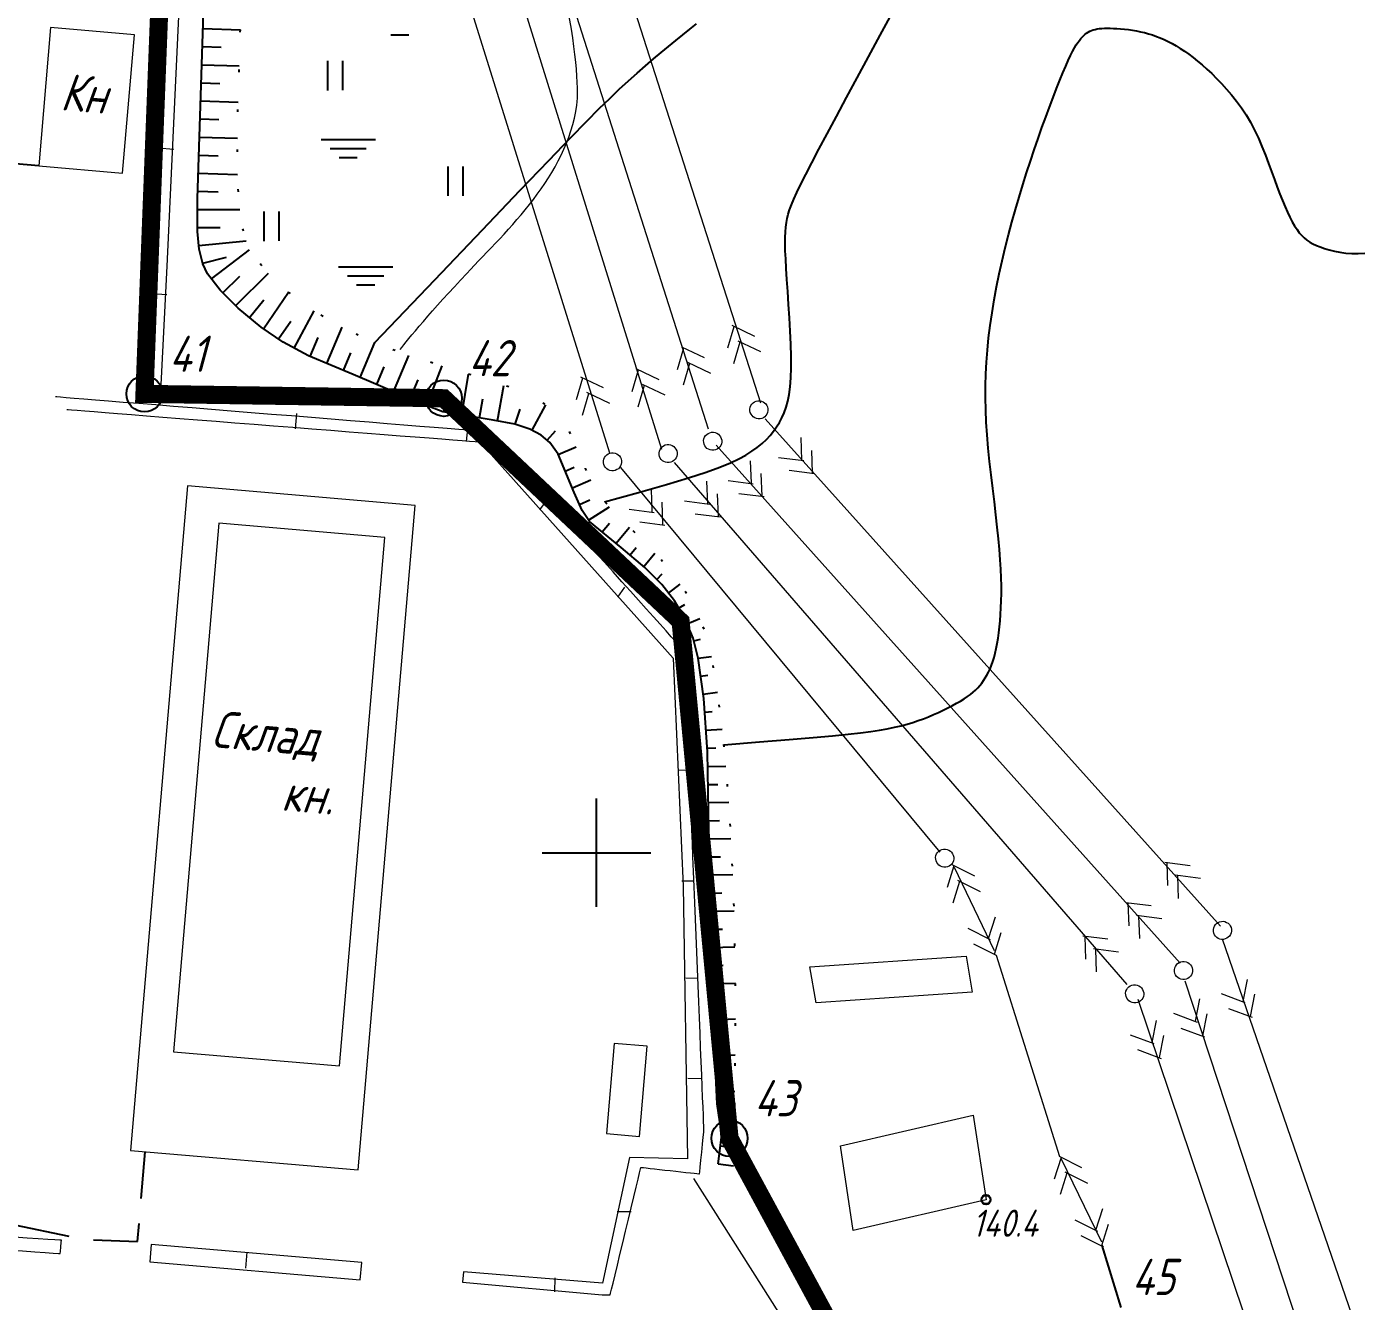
# Model space of a CAD drawing. Header units: millimetres. Extents: x 0 to 841, y 0 to 594.
# Drawn here: x 690.7 to 744.4, y 244.1 to 295.3 of the extents above; entities that cross this region are included whole.
import ezdxf
from ezdxf.lldxf.tags import DXFTag

# ---------------------------------------------------------------- set-up
doc = ezdxf.new("R2010")
doc.units = ezdxf.units.MM
doc.linetypes.add('AHIDDEN4', pattern=[7, 5, -2])
doc.linetypes.add('KONTUR', pattern=[1.5, 0, -1.5])
for name, color, linetype in [('00_доповнення_топоплан', 7, 'Continuous'), ('01_Земельний_відвід_існуючий', 7, 'Continuous'), ('0_завод', 7, 'Continuous'), ('CONT-MNR', 7, 'Continuous'), ('кресты', 7, 'Continuous'), ('НАДЗЕМКА', 7, 'Continuous'), ('ПИКЕТЫ', 7, 'Continuous'), ('РЕЛЬЕФ', 7, 'Continuous')]:
    doc.layers.add(name, color=color, linetype=linetype)
doc.styles.add('Такие дела', font='GOST_A.TTF', dxfattribs={"oblique": 15})
tags = doc.linetypes.add('New Line8', pattern=[0.5, 0.2, -0.3]).pattern_tags.tags
tags[6:7] = [DXFTag(74, 4), DXFTag(75, 0), DXFTag(340, '0'), DXFTag(46, 1.0), DXFTag(50, 0.0), DXFTag(44, 0.0), DXFTag(45, 0.0)]
tags[4:5] = [DXFTag(74, 4), DXFTag(75, 0), DXFTag(340, '0'), DXFTag(46, 1.0), DXFTag(50, 0.0), DXFTag(44, 0.0), DXFTag(45, 0.0)]

msp = doc.modelspace()

# ---------------------------------------------------------------- linework, layer by layer
at = {"layer": '00_доповнення_топоплан', "color": 7, "linetype": 'Continuous', "lineweight": -3}
for p, q in [((697.778, 295.193), (699.285, 295.145)), ((697.731, 293.742), (699.236, 293.694)), ((697.684, 292.291), (699.19, 292.242)), ((697.638, 290.84), (699.163, 290.791)), ((697.591, 289.388), (699.165, 289.338)), ((697.558, 287.937), (699.261, 287.936)), ((697.613, 286.488), (699.515, 286.672)), ((698.125, 285.152), (699.644, 286.318)), ((699.093, 284.074), (700.409, 285.379)), ((700.213, 283.151), (701.219, 284.621)), ((701.438, 282.375), (702.243, 283.863)), ((702.749, 281.754), (703.363, 283.215)), ((704.087, 281.191), (704.681, 282.598)), ((705.425, 280.626), (706.036, 282.075)), ((706.765, 280.069), (707.379, 281.66)), ((708.161, 279.696), (708.432, 281.334)), ((709.592, 279.455), (709.854, 280.881)), ((710.99, 279.081), (711.534, 280.098)), ((712.031, 278.108), (712.749, 278.414)), ((712.599, 276.772), (713.343, 277.089)), ((713.244, 275.476), (714.089, 276.014)), ((714.348, 274.537), (714.891, 275.195)), ((715.466, 273.61), (715.911, 274.147)), ((716.454, 272.551), (716.922, 272.912)), ((717.202, 271.312), (717.717, 271.529)), ((717.643, 269.933), (718.173, 270.006)), ((717.841, 268.495), (718.417, 268.574)), ((717.958, 267.048), (718.613, 267.095)), ((718.03, 265.598), (718.754, 265.61)), ((718.054, 264.146), (718.88, 264.16)), ((718.078, 262.694), (718.961, 262.709)), ((718.102, 261.243), (719.034, 261.258)), ((718.129, 259.791), (719.085, 259.811)), ((718.159, 258.339), (719.114, 258.359)), ((718.189, 256.887), (719.142, 256.907)), ((718.249, 255.437), (719.142, 255.48)), ((718.319, 253.986), (719.131, 254.025)), ((718.388, 252.536), (719.121, 252.571)), ((718.556, 251.095), (719.1, 251.187)), ((718.448, 249.657), (719.068, 249.585))]:
    msp.add_line(p, q, dxfattribs=at)
at = {"layer": '00_доповнення_топоплан', "color": 3}
for p, q in [((705.313, 294.933), (706.039, 294.933)), ((702.518, 290.743), (704.696, 290.743)), ((702.881, 290.38), (704.333, 290.38)), ((703.244, 290.017), (703.97, 290.017)), ((703.22, 285.632), (705.398, 285.632)), ((703.583, 285.269), (705.035, 285.269)), ((703.946, 284.906), (704.672, 284.906))]:
    msp.add_line(p, q, dxfattribs=at)
at = {"layer": '00_доповнення_топоплан', "linetype": 'Continuous'}
for p, q in [((697.755, 294.468), (698.507, 294.444)), ((697.708, 293.017), (698.46, 292.992)), ((697.661, 291.565), (698.414, 291.541)), ((697.614, 290.114), (698.389, 290.089)), ((697.568, 288.663), (698.387, 288.636)), ((697.558, 287.211), (698.467, 287.211)), ((697.77, 285.78), (698.72, 286.023)), ((698.582, 284.589), (699.257, 285.259)), ((699.645, 283.603), (700.223, 284.308)), ((700.812, 282.741), (701.303, 283.459)), ((702.079, 282.036), (702.402, 282.802)), ((703.418, 281.473), (703.716, 282.182)), ((704.756, 280.909), (705.055, 281.617)), ((706.093, 280.344), (706.413, 281.102)), ((707.444, 279.814), (707.588, 280.683)), ((708.877, 279.577), (709.004, 280.346)), ((710.306, 279.322), (710.504, 279.932)), ((711.589, 278.68), (711.917, 279.057)), ((712.315, 277.44), (712.677, 277.594)), ((712.889, 276.107), (713.305, 276.29)), ((713.788, 275), (714.084, 275.358)), ((714.907, 274.074), (715.155, 274.373)), ((715.982, 273.1), (716.206, 273.324)), ((716.861, 271.951), (717.11, 272.096)), ((717.469, 270.638), (717.736, 270.704)), ((717.742, 269.214), (718.028, 269.253)), ((717.905, 267.772), (718.211, 267.794)), ((718.01, 266.324), (718.349, 266.348)), ((718.042, 264.872), (718.43, 264.878)), ((718.066, 263.42), (718.495, 263.427)), ((718.09, 261.969), (718.544, 261.976)), ((718.114, 260.517), (718.592, 260.527)), ((718.144, 259.065), (718.622, 259.075)), ((718.174, 257.613), (718.651, 257.623)), ((718.214, 256.162), (718.681, 256.184)), ((718.284, 254.712), (718.71, 254.732)), ((718.354, 253.261), (718.74, 253.28)), ((718.447, 251.813), (718.781, 251.861)), ((718.538, 250.377), (718.81, 250.34))]:
    msp.add_line(p, q, dxfattribs=at)
at = {"layer": '00_доповнення_топоплан', "color": 0, "linetype": 'Continuous'}
for p, q in [((702.793, 292.711), (702.793, 293.89)), ((703.381, 293.89), (703.381, 292.714)), ((707.623, 288.482), (707.623, 289.662)), ((708.211, 289.662), (708.211, 288.486)), ((700.237, 286.669), (700.237, 287.849)), ((700.825, 287.849), (700.825, 286.673))]:
    msp.add_line(p, q, dxfattribs=at)
at = {"layer": '00_доповнення_топоплан', "linetype": 'KONTUR', "flags": 128}
msp.add_lwpolyline([(719.084, 250.396), (719.117, 252.038), (719.149, 256.533), (719.072, 260.513), (718.899, 263.95), (718.645, 266.852), (718.338, 269.171), (718.047, 270.644), (717.764, 271.437), (717.356, 272.248), (716.818, 273.07), (716.127, 273.923), (715.234, 274.846), (713.892, 276.215), (713.422, 276.923), (713.129, 277.542), (712.381, 279.256), (712.031, 279.71), (711.645, 280.034), (710.945, 280.438), (710.076, 280.809), (708.857, 281.203), (705.78, 282.154), (704.283, 282.76), (703.028, 283.381), (702.041, 283.987), (701.217, 284.623), (700.407, 285.381), (699.721, 286.17), (699.578, 286.443), (699.389, 287.123), (699.238, 288.079), (699.166, 289.259), (699.162, 291.379), (699.279, 295.034), (699.571, 300.825), (700.081, 306.649), (700.107, 308.585), (700.153, 309.875), (700.063, 310.358), (699.819, 310.972), (699.493, 311.497), (699.083, 311.954), (698.577, 312.353), (697.968, 312.694), (697.215, 312.989), (696.279, 313.235), (695.07, 313.435), (693.167, 313.623), (690.345, 313.919), (685.516, 314.446), (684.307, 314.782), (683.463, 315.527), (682.109, 316.324), (680.739, 316.594), (677.25, 316.881), (673.227, 317.088), (670.407, 317.168), (668.542, 317.232), (667.582, 317.345), (666.499, 317.664), (664.523, 318.731), (661.701, 321.187), (659.407, 323.831), (657.89, 325.656), (656.041, 327.026), (652.919, 329.637), (648.702, 334.531), (645.368, 341.579), (641.446, 348.425), (638.21, 354.206), (633.618, 363.188), (629.257, 371.782), (623.011, 384.047), (616.508, 396.006), (610.848, 407.887), (606.104, 417.502), (597.869, 433.564), (587.04, 455.058), (583.333, 462.529), (583.016, 463.51), (583.587, 464.349), (584.474, 464.824), (585.741, 464.935), (587.531, 464.713), (589.432, 464.143), (595.554, 463.494), (597.845, 463.692), (599.242, 464.035)], dxfattribs=at)
at = {"layer": '00_доповнення_топоплан', "lineweight": 15}
msp.add_lwpolyline([(718.448, 249.657), (718.497, 250.077), (718.6, 250.83), (718.514, 251.346), (718.411, 252.07), (718.196, 256.542), (718.113, 260.563), (718.021, 266.176), (717.865, 268.315), (717.641, 269.943), (717.444, 270.74), (717.123, 271.501), (716.694, 272.239), (716.192, 272.89), (715.51, 273.574), (714.55, 274.371), (713.279, 275.42), (712.996, 275.864), (712.677, 276.589), (712.023, 278.126), (711.695, 278.588), (711.349, 278.889), (710.899, 279.13), (710.294, 279.326), (709.416, 279.487), (707.409, 279.82), (706.54, 280.156), (703.801, 281.311), (702.013, 282.064), (701.005, 282.609), (700.115, 283.218), (699.189, 283.977), (698.472, 284.699), (697.97, 285.354), (697.777, 285.751), (697.628, 286.337), (697.558, 287.057), (697.558, 288.376), (697.891, 298.717)], dxfattribs=at)
at = {"layer": '00_доповнення_топоплан', "color": 30, "linetype": 'Continuous'}
for points in [[(713.892, 276.215), (715.256, 276.588), (716.369, 276.905), (717.262, 277.174), (717.968, 277.402), (718.519, 277.599), (718.945, 277.773), (719.28, 277.932), (719.556, 278.084), (719.798, 278.236), (720.014, 278.39), (720.207, 278.547), (720.379, 278.707), (720.532, 278.871), (720.668, 279.04), (720.79, 279.214), (720.9, 279.394), (721, 279.582), (721.09, 279.782), (721.169, 280), (721.236, 280.243), (721.29, 280.518), (721.332, 280.828), (721.36, 281.182), (721.373, 281.585), (721.372, 282.04), (721.358, 282.535), (721.335, 283.057), (721.305, 283.592), (721.272, 284.124), (721.237, 284.639), (721.204, 285.124), (721.175, 285.565), (721.154, 285.949), (721.139, 286.281), (721.133, 286.568), (721.134, 286.817), (721.142, 287.036), (721.159, 287.231), (721.183, 287.41), (721.215, 287.579), (721.256, 287.747), (721.31, 287.924), (721.383, 288.121), (721.479, 288.349), (721.603, 288.62), (721.762, 288.945), (721.959, 289.334), (722.201, 289.799), (722.49, 290.348), (722.822, 290.974), (723.193, 291.668), (723.596, 292.42), (724.026, 293.22), (724.478, 294.058), (724.945, 294.925), (725.423, 295.811)], [(704.681, 282.598), (707.076, 285.112), (708.992, 287.121), (710.494, 288.694), (711.649, 289.899), (712.521, 290.803), (713.176, 291.474), (713.68, 291.98), (714.096, 292.387), (714.482, 292.753), (714.848, 293.092), (715.197, 293.407), (715.53, 293.699), (715.85, 293.973), (716.158, 294.231), (716.456, 294.476), (716.746, 294.711), (717.028, 294.938), (717.304, 295.16), (717.571, 295.377)], [(718.679, 266.469), (720.11, 266.579), (721.293, 266.673), (722.258, 266.754), (723.036, 266.824), (723.66, 266.886), (724.16, 266.943), (724.568, 266.997), (724.916, 267.051), (725.229, 267.107), (725.516, 267.166), (725.781, 267.228), (726.027, 267.294), (726.257, 267.362), (726.474, 267.434), (726.683, 267.51), (726.886, 267.59), (727.087, 267.674), (727.284, 267.762), (727.476, 267.852), (727.662, 267.943), (727.84, 268.036), (728.008, 268.128), (728.165, 268.22), (728.311, 268.31), (728.442, 268.398), (728.562, 268.485), (728.67, 268.571), (728.768, 268.658), (728.858, 268.747), (728.941, 268.839), (729.019, 268.936), (729.091, 269.038), (729.161, 269.146), (729.228, 269.261), (729.291, 269.384), (729.352, 269.516), (729.409, 269.657), (729.462, 269.809), (729.512, 269.971), (729.558, 270.145), (729.601, 270.331), (729.64, 270.529), (729.675, 270.739), (729.706, 270.961), (729.733, 271.194), (729.756, 271.439), (729.775, 271.694), (729.79, 271.96), (729.801, 272.237), (729.806, 272.528), (729.806, 272.835), (729.8, 273.162), (729.786, 273.512), (729.764, 273.887), (729.733, 274.291), (729.693, 274.727), (729.643, 275.196), (729.586, 275.693), (729.524, 276.212), (729.46, 276.745), (729.396, 277.287), (729.336, 277.83), (729.281, 278.368), (729.235, 278.895), (729.201, 279.405), (729.177, 279.9), (729.166, 280.385), (729.167, 280.863), (729.18, 281.337), (729.205, 281.813), (729.243, 282.293), (729.294, 282.781), (729.357, 283.28), (729.433, 283.79), (729.52, 284.306), (729.617, 284.828), (729.724, 285.352), (729.84, 285.877), (729.963, 286.4), (730.093, 286.919), (730.229, 287.431), (730.37, 287.935), (730.516, 288.432), (730.665, 288.921), (730.817, 289.4), (730.971, 289.87), (731.125, 290.33), (731.28, 290.779), (731.435, 291.216), (731.587, 291.638), (731.736, 292.043), (731.881, 292.426), (732.019, 292.786), (732.151, 293.117), (732.274, 293.417), (732.387, 293.683), (732.489, 293.913), (732.581, 294.109), (732.665, 294.275), (732.741, 294.415), (732.811, 294.533), (732.876, 294.632), (732.937, 294.716), (732.996, 294.788), (733.054, 294.853), (733.111, 294.911), (733.168, 294.963), (733.227, 295.008), (733.288, 295.048), (733.352, 295.082), (733.42, 295.112), (733.492, 295.136), (733.569, 295.157), (733.653, 295.174), (733.743, 295.186), (733.839, 295.195), (733.943, 295.2), (734.055, 295.202), (734.176, 295.201), (734.305, 295.197), (734.443, 295.189), (734.589, 295.179), (734.742, 295.164), (734.899, 295.146), (735.06, 295.123), (735.222, 295.096), (735.386, 295.064), (735.548, 295.026), (735.708, 294.983), (735.867, 294.934), (736.024, 294.878), (736.181, 294.816), (736.338, 294.747), (736.496, 294.67), (736.655, 294.585), (736.817, 294.492), (736.982, 294.39), (737.15, 294.279), (737.322, 294.158), (737.497, 294.027), (737.676, 293.885), (737.86, 293.731), (738.048, 293.565), (738.241, 293.386), (738.439, 293.193), (738.64, 292.986), (738.842, 292.766), (739.043, 292.53), (739.241, 292.279), (739.434, 292.013), (739.619, 291.73), (739.794, 291.431), (739.959, 291.116), (740.113, 290.789), (740.258, 290.455), (740.394, 290.117), (740.522, 289.782), (740.644, 289.453), (740.76, 289.135), (740.871, 288.833), (740.979, 288.551), (741.083, 288.289), (741.184, 288.047), (741.283, 287.824), (741.38, 287.622), (741.476, 287.438), (741.57, 287.274), (741.664, 287.128), (741.757, 287), (741.853, 286.888), (741.953, 286.791), (742.06, 286.705), (742.175, 286.628), (742.302, 286.559), (742.442, 286.495), (742.597, 286.433), (742.77, 286.373), (742.96, 286.316), (743.166, 286.264), (743.386, 286.22), (743.619, 286.187), (743.865, 286.167), (744.122, 286.163), (744.389, 286.176)]]:
    msp.add_lwpolyline(points, dxfattribs=at)
at = {"layer": '00_доповнення_топоплан', "color": 7, "linetype": 'AHIDDEN4', "lineweight": -3, "ltscale": 0.5, "flags": 128}
for points in [[(691.193, 289.679), (688.081, 289.946), (687.496, 285.834)], [(684.067, 250.909), (685.127, 249.74), (687.956, 248.168), (690.224, 247.211), (693.063, 246.621), (695.154, 246.543), (695.464, 250.145)]]:
    msp.add_lwpolyline(points, dxfattribs=at)
at = {"layer": '00_доповнення_топоплан', "color": 7, "linetype": 'Continuous', "lineweight": -3, "flags": 128}
msp.add_lwpolyline([(733.83, 246.379), (734.596, 243.901)], dxfattribs=at)
at = {"layer": '00_доповнення_топоплан', "color": 7, "linetype": 'Continuous'}
msp.add_circle((729.19, 248.233), 0.181, dxfattribs=at)
at = {"layer": '00_доповнення_топоплан', "lineweight": 15}
for centre in [(720.082, 279.901), (718.226, 278.637), (714.209, 277.817), (714.209, 277.817), (716.437, 278.143)]:
    msp.add_ellipse(centre, major_axis=(0.031, 0.362), ratio=1, dxfattribs=at)
for points in [[(719.07, 283.234), (719.07, 283.234), (718.816, 282.366), (718.816, 282.366)], [(719.917, 282.843), (719.917, 282.843), (719.002, 283.278), (719.002, 283.278)], [(717.902, 281.98), (717.902, 281.98), (716.987, 282.416), (716.987, 282.416)], [(719.317, 282.613), (719.317, 282.613), (719.062, 281.746), (719.062, 281.746)], [(720.163, 282.222), (720.163, 282.222), (719.248, 282.658), (719.248, 282.658)], [(717.055, 282.372), (717.055, 282.372), (716.8, 281.504), (716.8, 281.504)], [(715.232, 281.493), (715.232, 281.493), (714.978, 280.625), (714.978, 280.625)], [(716.079, 281.102), (716.079, 281.102), (715.164, 281.537), (715.164, 281.537)], [(718.148, 281.36), (718.148, 281.36), (717.233, 281.795), (717.233, 281.795)], [(713.004, 281.166), (713.004, 281.166), (712.75, 280.299), (712.75, 280.299)], [(713.851, 280.775), (713.851, 280.775), (712.936, 281.211), (712.936, 281.211)], [(715.479, 280.872), (715.479, 280.872), (715.224, 280.004), (715.224, 280.004)], [(716.326, 280.481), (716.326, 280.481), (715.411, 280.916), (715.411, 280.916)], [(713.251, 280.546), (713.251, 280.546), (712.996, 279.678), (712.996, 279.678)], [(714.098, 280.155), (714.098, 280.155), (713.183, 280.59), (713.183, 280.59)], [(721.799, 277.882), (721.799, 277.882), (721.77, 278.786), (721.77, 278.786)], [(722.227, 277.369), (722.227, 277.369), (722.198, 278.273), (722.198, 278.273)], [(719.779, 276.955), (719.779, 276.955), (719.75, 277.859), (719.75, 277.859)], [(720.873, 277.989), (720.873, 277.989), (721.878, 277.861), (721.878, 277.861)], [(718.026, 276.135), (718.026, 276.135), (717.997, 277.039), (717.997, 277.039)], [(718.852, 277.063), (718.852, 277.063), (719.857, 276.935), (719.857, 276.935)], [(720.206, 276.443), (720.206, 276.443), (720.177, 277.347), (720.177, 277.347)], [(721.3, 277.477), (721.3, 277.477), (722.305, 277.348), (722.305, 277.348)], [(715.798, 275.809), (715.798, 275.809), (715.769, 276.713), (715.769, 276.713)], [(718.454, 275.623), (718.454, 275.623), (718.425, 276.526), (718.425, 276.526)], [(719.28, 276.55), (719.28, 276.55), (720.285, 276.422), (720.285, 276.422)], [(716.226, 275.296), (716.226, 275.296), (716.197, 276.2), (716.197, 276.2)], [(717.099, 276.243), (717.099, 276.243), (718.104, 276.114), (718.104, 276.114)], [(714.871, 275.916), (714.871, 275.916), (715.876, 275.788), (715.876, 275.788)], [(717.527, 275.73), (717.527, 275.73), (718.532, 275.602), (718.532, 275.602)], [(715.299, 275.404), (715.299, 275.404), (716.304, 275.275), (716.304, 275.275)]]:
    msp.add_open_spline(points, degree=3, dxfattribs=at)
at = {"layer": '01_Земельний_відвід_існуючий', "color": 2, "linetype": 'Continuous', "lineweight": 50, "const_width": 0.726}
msp.add_lwpolyline([(586.612, 465.781), (654.87, 321.492), (658.213, 318.087), (665.441, 311.865), (696.586, 310.443), (695.435, 280.539), (707.44, 280.364), (716.94, 271.416), (718.903, 250.682), (724.878, 239.639), (735.492, 242.5), (740.433, 224.023), (748.542, 222.208), (749.969, 222.462), (750.056, 220.647), (784.28, 225.878), (836, 237.26)], dxfattribs=at)
at = {"layer": '01_Земельний_відвід_існуючий', "color": 7, "linetype": 'Continuous', "lineweight": -3}
for centre in [(695.435, 280.539), (707.44, 280.364), (718.903, 250.682)]:
    msp.add_circle(centre, 0.726, dxfattribs=at)
at = {"layer": '0_завод', "lineweight": 15}
for p, q in [((691.669, 295.228), (691.193, 289.679)), ((695.034, 294.939), (691.669, 295.228)), ((694.557, 289.391), (695.034, 294.939)), ((691.193, 289.679), (694.557, 289.391)), ((691.193, 289.679), (691.193, 289.679)), ((697.161, 276.845), (694.873, 250.196)), ((706.293, 276.061), (697.161, 276.845)), ((704.005, 249.412), (706.293, 276.061)), ((698.421, 275.348), (696.602, 254.155)), ((705.083, 274.776), (698.421, 275.348)), ((703.264, 253.583), (705.083, 274.776)), ((714.277, 254.489), (713.966, 250.871)), ((715.598, 254.376), (714.277, 254.489)), ((696.602, 254.155), (703.264, 253.583)), ((696.602, 254.155), (696.602, 254.155)), ((715.287, 250.758), (715.598, 254.376)), ((713.966, 250.871), (715.287, 250.758)), ((713.966, 250.871), (713.966, 250.871)), ((694.873, 250.196), (704.005, 249.412)), ((694.873, 250.196), (694.873, 250.196)), ((695.706, 246.421), (695.647, 245.732)), ((704.149, 245.697), (695.706, 246.421)), ((695.647, 245.732), (704.09, 245.007)), ((695.647, 245.732), (695.647, 245.732)), ((704.09, 245.007), (704.149, 245.697))]:
    msp.add_line(p, q, dxfattribs=at)
for centre in [(720.082, 279.901), (718.226, 278.637), (714.209, 277.817), (714.209, 277.817), (716.437, 278.143), (727.532, 261.92), (738.672, 259.023), (737.11, 257.41), (735.153, 256.478)]:
    msp.add_ellipse(centre, major_axis=(0.031, 0.362), ratio=1, dxfattribs=at)
for points in [[(710.531, 310.149), (710.531, 310.149), (720.148, 280.183), (720.148, 280.183)], [(706.514, 309.329), (706.514, 309.329), (716.171, 278.324), (716.171, 278.324)], [(708.292, 309.694), (708.292, 309.694), (718.052, 279.133), (718.052, 279.133)], [(704.526, 308.788), (704.526, 308.788), (714.088, 278.18), (714.088, 278.18)], [(695.832, 285.666), (695.832, 285.666), (696.6, 302.899), (696.6, 302.899)], [(696.351, 285.659), (696.351, 285.659), (697.147, 302.85), (697.147, 302.85)], [(695.991, 290.412), (695.991, 290.412), (696.608, 290.359), (696.608, 290.359)], [(695.553, 280.2), (695.553, 280.2), (695.832, 285.666), (695.832, 285.666)], [(696.068, 280.119), (696.068, 280.119), (696.351, 285.659), (696.351, 285.659)], [(695.713, 284.571), (695.713, 284.571), (696.33, 284.518), (696.33, 284.518)], [(719.07, 283.234), (719.07, 283.234), (718.816, 282.366), (718.816, 282.366)], [(719.917, 282.843), (719.917, 282.843), (719.002, 283.278), (719.002, 283.278)], [(717.902, 281.98), (717.902, 281.98), (716.987, 282.416), (716.987, 282.416)], [(719.317, 282.613), (719.317, 282.613), (719.062, 281.746), (719.062, 281.746)], [(720.163, 282.222), (720.163, 282.222), (719.248, 282.658), (719.248, 282.658)], [(717.055, 282.372), (717.055, 282.372), (716.8, 281.504), (716.8, 281.504)], [(715.232, 281.493), (715.232, 281.493), (714.978, 280.625), (714.978, 280.625)], [(716.079, 281.102), (716.079, 281.102), (715.164, 281.537), (715.164, 281.537)], [(717.301, 281.751), (717.301, 281.751), (717.047, 280.883), (717.047, 280.883)], [(718.148, 281.36), (718.148, 281.36), (717.233, 281.795), (717.233, 281.795)], [(715.479, 280.872), (715.479, 280.872), (715.224, 280.004), (715.224, 280.004)], [(716.326, 280.481), (716.326, 280.481), (715.411, 280.916), (715.411, 280.916)], [(701.489, 279.132), (701.489, 279.132), (701.542, 279.749), (701.542, 279.749)], [(720.328, 279.543), (720.328, 279.543), (738.599, 259.188), (738.599, 259.188)], [(708.356, 278.626), (708.356, 278.626), (708.399, 279.133), (708.399, 279.133)], [(721.799, 277.882), (721.799, 277.882), (721.77, 278.786), (721.77, 278.786)], [(708.887, 278.61), (708.887, 278.61), (716.635, 269.941), (716.635, 269.941)], [(718.36, 278.483), (718.36, 278.483), (736.984, 257.709), (736.984, 257.709)], [(722.227, 277.369), (722.227, 277.369), (722.198, 278.273), (722.198, 278.273)], [(714.53, 277.582), (714.53, 277.582), (727.336, 262.16), (727.336, 262.16)], [(716.683, 277.785), (716.683, 277.785), (734.84, 256.857), (734.84, 256.857)], [(719.779, 276.955), (719.779, 276.955), (719.75, 277.859), (719.75, 277.859)], [(720.873, 277.989), (720.873, 277.989), (721.878, 277.861), (721.878, 277.861)], [(718.026, 276.135), (718.026, 276.135), (717.997, 277.039), (717.997, 277.039)], [(718.852, 277.063), (718.852, 277.063), (719.857, 276.935), (719.857, 276.935)], [(720.206, 276.443), (720.206, 276.443), (720.177, 277.347), (720.177, 277.347)], [(721.3, 277.477), (721.3, 277.477), (722.305, 277.348), (722.305, 277.348)], [(718.454, 275.623), (718.454, 275.623), (718.425, 276.526), (718.425, 276.526)], [(719.28, 276.55), (719.28, 276.55), (720.285, 276.422), (720.285, 276.422)], [(711.297, 275.891), (711.297, 275.891), (711.583, 276.293), (711.583, 276.293)], [(717.099, 276.243), (717.099, 276.243), (718.104, 276.114), (718.104, 276.114)], [(717.527, 275.73), (717.527, 275.73), (718.532, 275.602), (718.532, 275.602)], [(714.424, 272.386), (714.424, 272.386), (714.709, 272.788), (714.709, 272.788)], [(716.635, 269.941), (716.635, 269.941), (717.038, 260.798), (717.038, 260.798)], [(716.838, 265.456), (716.838, 265.456), (717.311, 265.451), (717.311, 265.451)], [(727.899, 261.604), (727.899, 261.604), (727.626, 260.742), (727.626, 260.742)], [(728.737, 261.195), (728.737, 261.195), (727.832, 261.65), (727.832, 261.65)], [(727.907, 261.551), (727.907, 261.551), (729.522, 258.22), (729.522, 258.22)], [(737.372, 261.616), (737.372, 261.616), (736.366, 261.745), (736.366, 261.745)], [(736.445, 261.724), (736.445, 261.724), (736.474, 260.82), (736.474, 260.82)], [(716.986, 261.007), (716.986, 261.007), (717.459, 261.003), (717.459, 261.003)], [(728.132, 260.978), (728.132, 260.978), (727.859, 260.116), (727.859, 260.116)], [(728.97, 260.569), (728.97, 260.569), (728.065, 261.024), (728.065, 261.024)], [(737.799, 261.104), (737.799, 261.104), (736.794, 261.232), (736.794, 261.232)], [(736.873, 261.211), (736.873, 261.211), (736.902, 260.307), (736.902, 260.307)], [(717.038, 260.798), (717.038, 260.798), (717.22, 249.86), (717.22, 249.86)], [(735.81, 260.003), (735.81, 260.003), (734.804, 260.132), (734.804, 260.132)], [(734.883, 260.111), (734.883, 260.111), (734.912, 259.207), (734.912, 259.207)], [(729.294, 258.697), (729.294, 258.697), (729.567, 259.559), (729.567, 259.559)], [(736.237, 259.491), (736.237, 259.491), (735.232, 259.619), (735.232, 259.619)], [(735.311, 259.598), (735.311, 259.598), (735.34, 258.694), (735.34, 258.694)], [(728.456, 259.106), (728.456, 259.106), (729.361, 258.651), (729.361, 258.651)], [(729.528, 258.071), (729.528, 258.071), (729.8, 258.934), (729.8, 258.934)], [(734.077, 258.664), (734.077, 258.664), (733.072, 258.792), (733.072, 258.792)], [(733.15, 258.771), (733.15, 258.771), (733.179, 257.867), (733.179, 257.867)], [(728.689, 258.481), (728.689, 258.481), (729.595, 258.026), (729.595, 258.026)], [(734.505, 258.151), (734.505, 258.151), (733.5, 258.279), (733.5, 258.279)], [(733.578, 258.259), (733.578, 258.259), (733.607, 257.355), (733.607, 257.355)], [(738.661, 258.687), (738.661, 258.687), (746.05, 237.221), (746.05, 237.221)], [(722.128, 257.565), (722.128, 257.565), (728.388, 257.994), (728.388, 257.994)], [(728.388, 257.994), (728.388, 257.994), (728.641, 256.54), (728.641, 256.54)], [(729.595, 258.026), (729.595, 258.026), (732.134, 249.957), (732.134, 249.957)], [(717.153, 257.115), (717.153, 257.115), (717.626, 257.11), (717.626, 257.11)], [(737.158, 257.004), (737.158, 257.004), (743.724, 237.036), (743.724, 237.036)], [(739.498, 256.171), (739.498, 256.171), (739.676, 257.058), (739.676, 257.058)], [(735.282, 256.26), (735.282, 256.26), (741.645, 237.379), (741.645, 237.379)], [(737.587, 255.384), (737.587, 255.384), (737.765, 256.27), (737.765, 256.27)], [(738.62, 256.487), (738.62, 256.487), (739.57, 256.133), (739.57, 256.133)], [(739.798, 255.574), (739.798, 255.574), (739.976, 256.461), (739.976, 256.461)], [(736.71, 255.7), (736.71, 255.7), (737.659, 255.345), (737.659, 255.345)], [(737.887, 254.787), (737.887, 254.787), (738.065, 255.673), (738.065, 255.673)], [(738.92, 255.89), (738.92, 255.89), (739.869, 255.536), (739.869, 255.536)], [(735.849, 254.522), (735.849, 254.522), (736.027, 255.409), (736.027, 255.409)], [(737.009, 255.103), (737.009, 255.103), (737.959, 254.749), (737.959, 254.749)], [(734.971, 254.838), (734.971, 254.838), (735.92, 254.484), (735.92, 254.484)], [(736.148, 253.925), (736.148, 253.925), (736.326, 254.812), (736.326, 254.812)], [(735.27, 254.241), (735.27, 254.241), (736.22, 253.887), (736.22, 253.887)], [(717.226, 253.091), (717.226, 253.091), (717.782, 253.08), (717.782, 253.08)], [(723.35, 250.385), (723.35, 250.385), (728.676, 251.609), (728.676, 251.609)], [(728.676, 251.609), (728.676, 251.609), (729.192, 248.211), (729.192, 248.211)], [(714.886, 249.908), (714.886, 249.908), (713.807, 244.873), (713.807, 244.873)], [(717.22, 249.86), (717.22, 249.86), (714.886, 249.908), (714.886, 249.908)], [(732.201, 249.911), (732.201, 249.911), (731.928, 249.049), (731.928, 249.049)], [(733.039, 249.502), (733.039, 249.502), (732.134, 249.957), (732.134, 249.957)], [(732.209, 249.859), (732.209, 249.859), (733.824, 246.527), (733.824, 246.527)], [(732.434, 249.285), (732.434, 249.285), (732.161, 248.423), (732.161, 248.423)], [(733.273, 248.876), (733.273, 248.876), (732.367, 249.331), (732.367, 249.331)], [(717.456, 249.071), (717.456, 249.071), (724.364, 238.178), (724.364, 238.178)], [(714.399, 247.754), (714.399, 247.754), (714.956, 247.743), (714.956, 247.743)], [(733.597, 247.004), (733.597, 247.004), (733.869, 247.866), (733.869, 247.866)], [(732.758, 247.413), (732.758, 247.413), (733.664, 246.959), (733.664, 246.959)], [(733.83, 246.379), (733.83, 246.379), (734.103, 247.241), (734.103, 247.241)], [(732.991, 246.788), (732.991, 246.788), (733.897, 246.333), (733.897, 246.333)], [(699.547, 246.115), (699.547, 246.115), (699.492, 245.47), (699.492, 245.47)], [(708.237, 245.324), (708.237, 245.324), (708.187, 244.918), (708.187, 244.918)], [(708.187, 244.918), (708.187, 244.918), (713.796, 244.407), (713.796, 244.407)], [(713.807, 244.873), (713.807, 244.873), (708.237, 245.324), (708.237, 245.324)], [(711.895, 245.086), (711.895, 245.086), (711.883, 244.529), (711.883, 244.529)], [(713.796, 244.407), (713.912, 244.397), (714.002, 244.418), (714.119, 244.408)]]:
    msp.add_open_spline(points, degree=3, dxfattribs=at)
at = {"layer": '0_завод', "linetype": 'New Line8', "lineweight": 15}
for points in [[(712.783, 292.123), (712.968, 293.39), (712.19, 299.347), (709.948, 303.141)], [(708.36, 285.368), (710.007, 287.122), (712.37, 289.277), (712.783, 292.123)], [(705.69, 282.318), (705.985, 282.711), (706.995, 283.914), (708.36, 285.368)]]:
    msp.add_open_spline(points, degree=3, dxfattribs=at)
at = {"layer": '0_завод', "lineweight": 15}
for points, knots in [([(709.178, 279.017), (709.178, 279.017), (709.178, 279.017), (691.871, 280.418), (691.871, 280.418)], [0.77272727, 0.77272727, 0.77272727, 0.77272727, 0.77272728, 0.81818182, 0.81818182, 0.81818182, 0.81818182]), ([(692.326, 279.913), (692.326, 279.913), (692.326, 279.913), (708.887, 278.61), (708.887, 278.61)], [0.04545455, 0.04545455, 0.04545455, 0.04545455, 0.04545456, 0.09090909, 0.09090909, 0.09090909, 0.09090909]), ([(717.084, 270.219), (717.084, 270.219), (717.084, 270.219), (709.178, 279.017), (709.178, 279.017)], [0.72727273, 0.72727273, 0.72727273, 0.72727273, 0.72727274, 0.77272727, 0.77272727, 0.77272727, 0.77272727]), ([(717.303, 265.286), (717.303, 265.286), (717.303, 265.286), (717.084, 270.219), (717.084, 270.219)], [0.68181818, 0.68181818, 0.68181818, 0.68181818, 0.68181819, 0.72727273, 0.72727273, 0.72727273, 0.72727273]), ([(717.877, 250.999), (717.877, 250.999), (717.877, 250.999), (717.303, 265.286), (717.303, 265.286)], [0.63636364, 0.63636364, 0.63636364, 0.63636364, 0.63636365, 0.68181818, 0.68181818, 0.68181818, 0.68181818]), ([(722.381, 256.11), (722.381, 256.11), (722.381, 256.11), (722.128, 257.565), (722.128, 257.565)], [0.75, 0.75, 0.75, 0.75, 0.75, 1, 1, 1, 1]), ([(728.641, 256.54), (728.641, 256.54), (728.641, 256.54), (722.381, 256.11), (722.381, 256.11)], [0.5, 0.5, 0.5, 0.5, 0.5, 0.75, 0.75, 0.75, 0.75]), ([(717.698, 249.257), (717.698, 249.257), (717.698, 249.257), (717.877, 250.999), (717.877, 250.999)], [0.59090909, 0.59090909, 0.59090909, 0.59090909, 0.5909091, 0.63636364, 0.63636364, 0.63636364, 0.63636364]), ([(723.866, 246.988), (723.866, 246.988), (723.866, 246.988), (723.35, 250.385), (723.35, 250.385)], [0.75, 0.75, 0.75, 0.75, 0.75, 1, 1, 1, 1]), ([(714.119, 244.408), (714.119, 244.408), (714.119, 244.408), (715.348, 249.517), (715.348, 249.517)], [0.5, 0.5, 0.5, 0.5, 0.50000001, 0.54545455, 0.54545455, 0.54545455, 0.54545455]), ([(715.348, 249.517), (715.348, 249.517), (715.348, 249.517), (717.698, 249.257), (717.698, 249.257)], [0.54545455, 0.54545455, 0.54545455, 0.54545455, 0.54545456, 0.59090909, 0.59090909, 0.59090909, 0.59090909]), ([(729.192, 248.211), (729.192, 248.211), (729.192, 248.211), (723.866, 246.988), (723.866, 246.988)], [0.5, 0.5, 0.5, 0.5, 0.5, 0.75, 0.75, 0.75, 0.75]), ([(692.102, 246.591), (692.102, 246.591), (692.102, 246.591), (686.16, 246.984), (686.16, 246.984)], [0.95454545, 0.95454545, 0.95454545, 0.95454545, 0.95454546, 1, 1, 1, 1]), ([(685.51, 246.509), (685.51, 246.509), (685.51, 246.509), (692.057, 246.063), (692.057, 246.063)], [0.86363636, 0.86363636, 0.86363636, 0.86363636, 0.86363637, 0.90909091, 0.90909091, 0.90909091, 0.90909091]), ([(692.057, 246.063), (692.057, 246.063), (692.057, 246.063), (692.102, 246.591), (692.102, 246.591)], [0.90909091, 0.90909091, 0.90909091, 0.90909091, 0.90909092, 0.95454545, 0.95454545, 0.95454545, 0.95454545])]:
    msp.add_open_spline(points, degree=3, knots=knots, dxfattribs=at)
at = {"layer": 'CONT-MNR', "color": 30, "linetype": 'Continuous', "flags": 128}
for points in [[(713.892, 276.215), (715.256, 276.588), (716.369, 276.905), (717.262, 277.174), (717.968, 277.402), (718.519, 277.599), (718.945, 277.773), (719.28, 277.932), (719.556, 278.084), (719.798, 278.236), (720.014, 278.39), (720.207, 278.547), (720.379, 278.707), (720.532, 278.871), (720.668, 279.04), (720.79, 279.214), (720.9, 279.394), (721, 279.582), (721.09, 279.782), (721.169, 280), (721.236, 280.243), (721.29, 280.518), (721.332, 280.828), (721.36, 281.182), (721.373, 281.585), (721.372, 282.04), (721.358, 282.535), (721.335, 283.057), (721.305, 283.592), (721.272, 284.124), (721.237, 284.639), (721.204, 285.124), (721.175, 285.565), (721.154, 285.949), (721.139, 286.281), (721.133, 286.568), (721.134, 286.817), (721.142, 287.036), (721.159, 287.231), (721.183, 287.41), (721.215, 287.579), (721.256, 287.747), (721.31, 287.924), (721.383, 288.121), (721.479, 288.349), (721.603, 288.62), (721.762, 288.945), (721.959, 289.334), (722.201, 289.799), (722.49, 290.348), (722.822, 290.974), (723.193, 291.668), (723.596, 292.42), (724.026, 293.22), (724.478, 294.058), (724.945, 294.925), (725.423, 295.811)], [(704.681, 282.598), (707.076, 285.112), (708.992, 287.121), (710.494, 288.694), (711.649, 289.899), (712.521, 290.803), (713.176, 291.474), (713.68, 291.98), (714.096, 292.387), (714.482, 292.753), (714.848, 293.092), (715.197, 293.407), (715.53, 293.699), (715.85, 293.973), (716.158, 294.231), (716.456, 294.476), (716.746, 294.711), (717.028, 294.938), (717.304, 295.16), (717.571, 295.377)], [(718.679, 266.469), (720.11, 266.579), (721.293, 266.673), (722.258, 266.754), (723.036, 266.824), (723.66, 266.886), (724.16, 266.943), (724.568, 266.997), (724.916, 267.051), (725.229, 267.107), (725.516, 267.166), (725.781, 267.228), (726.027, 267.294), (726.257, 267.362), (726.474, 267.434), (726.683, 267.51), (726.886, 267.59), (727.087, 267.674), (727.284, 267.762), (727.476, 267.852), (727.662, 267.943), (727.84, 268.036), (728.008, 268.128), (728.165, 268.22), (728.311, 268.31), (728.442, 268.398), (728.562, 268.485), (728.67, 268.571), (728.768, 268.658), (728.858, 268.747), (728.941, 268.839), (729.019, 268.936), (729.091, 269.038), (729.161, 269.146), (729.228, 269.261), (729.291, 269.384), (729.352, 269.516), (729.409, 269.657), (729.462, 269.809), (729.512, 269.971), (729.558, 270.145), (729.601, 270.331), (729.64, 270.529), (729.675, 270.739), (729.706, 270.961), (729.733, 271.194), (729.756, 271.439), (729.775, 271.694), (729.79, 271.96), (729.801, 272.237), (729.806, 272.528), (729.806, 272.835), (729.8, 273.162), (729.786, 273.512), (729.764, 273.887), (729.733, 274.291), (729.693, 274.727), (729.643, 275.196), (729.586, 275.693), (729.524, 276.212), (729.46, 276.745), (729.396, 277.287), (729.336, 277.83), (729.281, 278.368), (729.235, 278.895), (729.201, 279.405), (729.177, 279.9), (729.166, 280.385), (729.167, 280.863), (729.18, 281.337), (729.205, 281.813), (729.243, 282.293), (729.294, 282.781), (729.357, 283.28), (729.433, 283.79), (729.52, 284.306), (729.617, 284.828), (729.724, 285.352), (729.84, 285.877), (729.963, 286.4), (730.093, 286.919), (730.229, 287.431), (730.37, 287.935), (730.516, 288.432), (730.665, 288.921), (730.817, 289.4), (730.971, 289.87), (731.125, 290.33), (731.28, 290.779), (731.435, 291.216), (731.587, 291.638), (731.736, 292.043), (731.881, 292.426), (732.019, 292.786), (732.151, 293.117), (732.274, 293.417), (732.387, 293.683), (732.489, 293.913), (732.581, 294.109), (732.665, 294.275), (732.741, 294.415), (732.811, 294.533), (732.876, 294.632), (732.937, 294.716), (732.996, 294.788), (733.054, 294.853), (733.111, 294.911), (733.168, 294.963), (733.227, 295.008), (733.288, 295.048), (733.352, 295.082), (733.42, 295.112), (733.492, 295.136), (733.569, 295.157), (733.653, 295.174), (733.743, 295.186), (733.839, 295.195), (733.943, 295.2), (734.055, 295.202), (734.176, 295.201), (734.305, 295.197), (734.443, 295.189), (734.589, 295.179), (734.742, 295.164), (734.899, 295.146), (735.06, 295.123), (735.222, 295.096), (735.386, 295.064), (735.548, 295.026), (735.708, 294.983), (735.867, 294.934), (736.024, 294.878), (736.181, 294.816), (736.338, 294.747), (736.496, 294.67), (736.655, 294.585), (736.817, 294.492), (736.982, 294.39), (737.15, 294.279), (737.322, 294.158), (737.497, 294.027), (737.676, 293.885), (737.86, 293.731), (738.048, 293.565), (738.241, 293.386), (738.439, 293.193), (738.64, 292.986), (738.842, 292.766), (739.043, 292.53), (739.241, 292.279), (739.434, 292.013), (739.619, 291.73), (739.794, 291.431), (739.959, 291.116), (740.113, 290.789), (740.258, 290.455), (740.394, 290.117), (740.522, 289.782), (740.644, 289.453), (740.76, 289.135), (740.871, 288.833), (740.979, 288.551), (741.083, 288.289), (741.184, 288.047), (741.283, 287.824), (741.38, 287.622), (741.476, 287.438), (741.57, 287.274), (741.664, 287.128), (741.757, 287), (741.853, 286.888), (741.953, 286.791), (742.06, 286.705), (742.175, 286.628), (742.302, 286.559), (742.442, 286.495), (742.597, 286.433), (742.77, 286.373), (742.96, 286.316), (743.166, 286.264), (743.386, 286.22), (743.619, 286.187), (743.865, 286.167), (744.122, 286.163), (744.389, 286.176)]]:
    msp.add_lwpolyline(points, dxfattribs=at)
at = {"layer": 'кресты', "color": 3, "linetype": 'Continuous'}
for p, q in [((713.571, 259.96), (713.571, 264.316)), ((711.393, 262.138), (715.749, 262.138))]:
    msp.add_line(p, q, dxfattribs=at)
at = {"layer": 'НАДЗЕМКА', "color": 0, "linetype": 'Continuous'}
msp.add_lwpolyline([(718.448, 249.657), (718.497, 250.077), (718.6, 250.83), (718.514, 251.346), (718.411, 252.07), (718.196, 256.542), (718.113, 260.563), (718.021, 266.176), (717.865, 268.315), (717.641, 269.943), (717.444, 270.74), (717.123, 271.501), (716.694, 272.239), (716.192, 272.89), (715.51, 273.574), (714.55, 274.371), (713.279, 275.42), (712.996, 275.864), (712.677, 276.589), (712.023, 278.126), (711.695, 278.588), (711.349, 278.889), (710.899, 279.13), (710.294, 279.326), (709.416, 279.487), (707.409, 279.82), (706.54, 280.156), (703.801, 281.311), (702.013, 282.064), (701.005, 282.609), (700.115, 283.218), (699.189, 283.977), (698.472, 284.699), (697.97, 285.354), (697.777, 285.751), (697.628, 286.337), (697.558, 287.057), (697.558, 288.376), (697.891, 298.717)], dxfattribs=at)
at = {"layer": 'ПИКЕТЫ', "color": 7, "linetype": 'Continuous'}
msp.add_circle((729.192, 248.211), 0.181, dxfattribs=at)
at = {"layer": 'РЕЛЬЕФ', "linetype": 'KONTUR', "flags": 128}
msp.add_lwpolyline([(719.084, 250.396), (719.117, 252.038), (719.149, 256.533), (719.072, 260.513), (718.899, 263.95), (718.645, 266.852), (718.338, 269.171), (718.047, 270.644), (717.764, 271.437), (717.356, 272.248), (716.818, 273.07), (716.127, 273.923), (715.234, 274.846), (713.892, 276.215), (713.422, 276.923), (713.129, 277.542), (712.381, 279.256), (712.031, 279.71), (711.645, 280.034), (710.945, 280.438), (710.076, 280.809), (708.857, 281.203), (705.78, 282.154), (704.283, 282.76), (703.028, 283.381), (702.041, 283.987), (701.217, 284.623), (700.407, 285.381), (699.721, 286.17), (699.578, 286.443), (699.389, 287.123), (699.238, 288.079), (699.166, 289.259), (699.162, 291.379), (699.279, 295.034), (699.571, 300.825), (700.081, 306.649), (700.107, 308.585), (700.153, 309.875), (700.063, 310.358), (699.819, 310.972), (699.493, 311.497), (699.083, 311.954), (698.577, 312.353), (697.968, 312.694), (697.215, 312.989), (696.279, 313.235), (695.07, 313.435), (693.167, 313.623), (690.345, 313.919), (685.516, 314.446), (684.307, 314.782), (683.463, 315.527), (682.109, 316.324), (680.739, 316.594), (677.25, 316.881), (673.227, 317.088), (670.407, 317.168), (668.542, 317.232), (667.582, 317.345), (666.499, 317.664), (664.523, 318.731), (661.701, 321.187), (659.407, 323.831), (657.89, 325.656), (656.041, 327.026), (652.919, 329.637), (648.702, 334.531), (645.368, 341.579), (641.446, 348.425), (638.21, 354.206), (633.618, 363.188), (629.257, 371.782), (623.011, 384.047), (616.508, 396.006), (610.848, 407.887), (606.104, 417.502), (597.869, 433.564), (587.04, 455.058), (583.333, 462.529), (583.016, 463.51), (583.587, 464.349), (584.474, 464.824), (585.741, 464.935), (587.531, 464.713), (589.432, 464.143), (595.554, 463.494), (597.845, 463.692), (599.242, 464.035)], dxfattribs=at)

# ---------------------------------------------------------------- texts
at = {"layer": '00_доповнення_топоплан', "color": 7, "linetype": 'Continuous', "style": 'Такие дела', "oblique": 15}
msp.add_text('140.4', height=1.089, dxfattribs=at).set_placement((728.644, 246.733))
at = {"layer": '01_Земельний_відвід_існуючий', "color": 7, "linetype": 'Continuous', "lineweight": -3, "char_height": 1.452, "attachment_point": 1, "style": 'Такие дела'}
for s, insert in [('41', (696.426, 282.873)), ('42', (708.431, 282.698)), ('43', (719.894, 253.016)), ('45', (735.032, 245.849))]:
    msp.add_mtext_dynamic_manual_height_columns(s, width=5.04905, gutter_width=15, heights=[0], dxfattribs=dict(at, insert=insert))
at = {"layer": '0_завод', "style": 'Такие дела', "oblique": 15}
for s, p in [('Кн', (692.04, 291.926)), ('Склад', (698.084, 266.376)), ('    кн.', (697.888, 264.096))]:
    msp.add_text(s, height=1.4752, rotation=355.0941, dxfattribs=at).set_placement(p)

doc.saveas('drawing.dxf')
